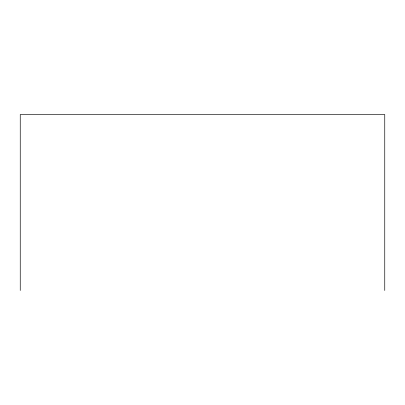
<?xml version="1.0" encoding="UTF-8"?>
<svg xmlns="http://www.w3.org/2000/svg" width="405" height="405" viewBox="0 0 405 405"><rect width="100%" height="100%" fill="white"/><g stroke="black" fill="none" stroke-linecap="round" stroke-linejoin="round"><path stroke-width="0.61" d="M384.75 290.471L384.75 114.529L20.25 114.529L20.25 290.471"/></g></svg>
